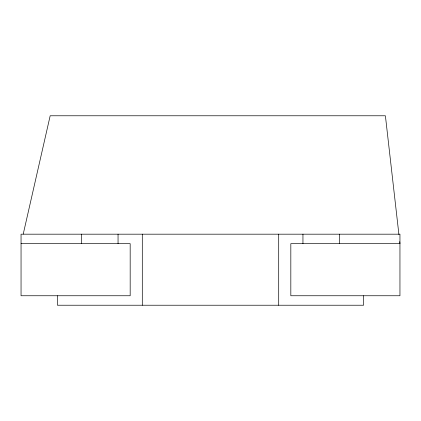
<?xml version="1.0" encoding="UTF-8"?>
<svg xmlns="http://www.w3.org/2000/svg" width="421" height="421" viewBox="0 0 421 421"><rect width="100%" height="100%" fill="white"/><g stroke="black" fill="none" stroke-linecap="round" stroke-linejoin="round"><path stroke-width="0.63" d="M23.234 234.06L50.173 115.775L385.399 115.775L398.913 234.518M21.05 243.654L130.173 243.654L130.173 295.752L21.05 295.752L21.05 234.181L399.95 234.181L399.95 295.752L290.827 295.752L290.827 243.654L399.95 243.654L399.729 241.696M363.576 295.752L363.576 305.225L57.424 305.225L57.424 295.752M339.326 234.181L339.326 243.654M302.952 234.181L302.952 243.654M278.702 234.181L278.702 305.225M142.298 234.181L142.298 305.225M118.048 234.181L118.048 243.654M81.674 234.181L81.674 243.654"/></g></svg>
